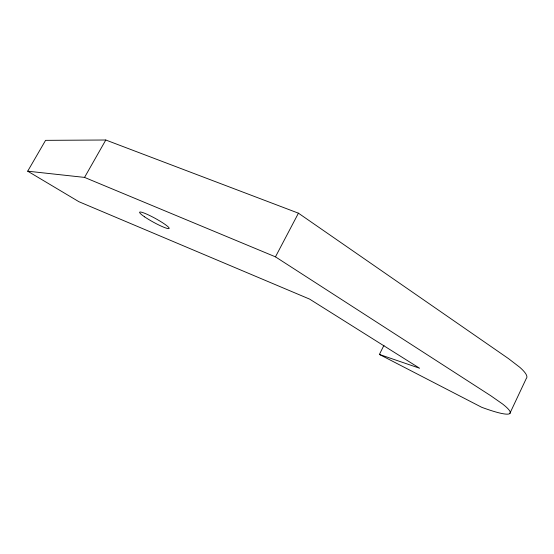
<?xml version="1.0" encoding="UTF-8"?>
<svg xmlns="http://www.w3.org/2000/svg" width="554" height="554" viewBox="0 0 554 554"><rect width="100%" height="100%" fill="white"/><g stroke="black" fill="none" stroke-linecap="round" stroke-linejoin="round"><path stroke-width="0.83" d="M509.819 413.485L526.3 378.458A88.058 13.677 25.8 0 0 519.839 367.337L508.503 358.618L298.433 213.179L105.8 140.01L45.573 140.349L27.7 171.186L78.897 201.698L309.596 299.098L419.586 368.237L379.4 354.442L383.964 345.287M27.7 171.186L84.54 177.405L275.463 256.848L298.433 213.179M84.54 177.405L105.8 140.01M379.4 354.442L481.71 407.294A88.592 10.09 26.3 0 0 502.526 403.956L490.83 395.778L275.463 256.848M144.573 216.829A16.849 2.105 28.8 0 0 168.901 228.601A16.849 2.105 28.8 0 0 149.719 215.534A16.849 2.105 28.8 0 0 144.573 216.829"/></g></svg>
